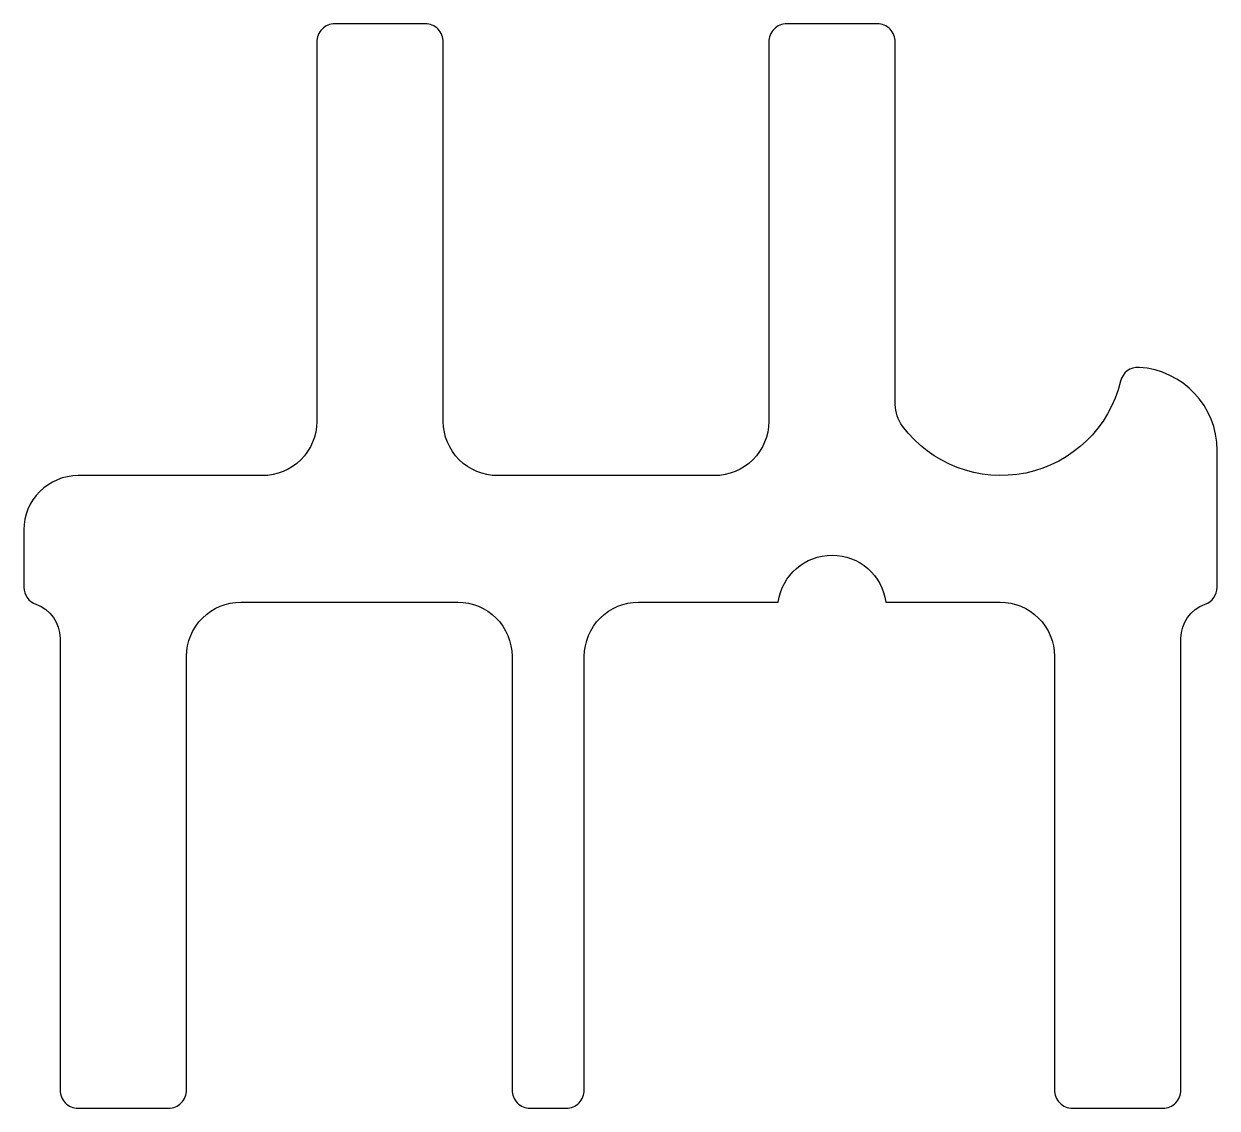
# Model space of a CAD drawing. Extents: x 497 to 530, y 337.2 to 367.2.
import ezdxf

# ---------------------------------------------------------------- set-up
doc = ezdxf.new("R2010")
doc.units = 0
doc.layers.add('ANA', color=220, linetype='CONTINUOUS')

msp = doc.modelspace()

# ---------------------------------------------------------------- linework, layer by layer
at = {"layer": 'ANA', "color": 220}
msp.add_lwpolyline([(508.616, 366.742, 0.414214), (508.116, 367.242), (505.616, 367.242, 0.414214), (505.116, 366.742), (505.116, 356.242, -0.414214), (503.616, 354.742), (498.516, 354.742, 0.414214), (497.016, 353.242), (497.016, 351.656, 0.317837), (497.35, 351.185, -0.317837), (498.016, 350.242), (498.016, 337.742, 0.414214), (498.516, 337.242), (501.016, 337.242, 0.414214), (501.516, 337.742), (501.516, 349.742, -0.414214), (503.016, 351.242), (509.016, 351.242, -0.414214), (510.516, 349.742), (510.516, 337.742, 0.414214), (511.016, 337.242), (512.016, 337.242, 0.414214), (512.516, 337.742), (512.516, 349.742, -0.414214), (514.016, 351.242), (517.88, 351.242, -0.874475), (520.853, 351.242), (524.016, 351.242, -0.414214), (525.516, 349.742), (525.516, 337.742, 0.414214), (526.016, 337.242), (528.516, 337.242, 0.414214), (529.016, 337.742), (529.016, 350.242, -0.317837), (529.683, 351.185, 0.317837), (530.016, 351.656), (530.016, 355.442, 0.395945), (527.861, 357.737, 0.364845), (527.343, 357.354, -0.636439), (521.314, 356.113, -0.161442), (521.116, 356.711), (521.116, 366.742, 0.414214), (520.616, 367.242), (518.116, 367.242, 0.414214), (517.616, 366.742), (517.616, 356.242, -0.414214), (516.116, 354.742), (510.116, 354.742, -0.414214), (508.616, 356.242)], format="xyb", close=True, dxfattribs=at)

doc.saveas('drawing.dxf')
